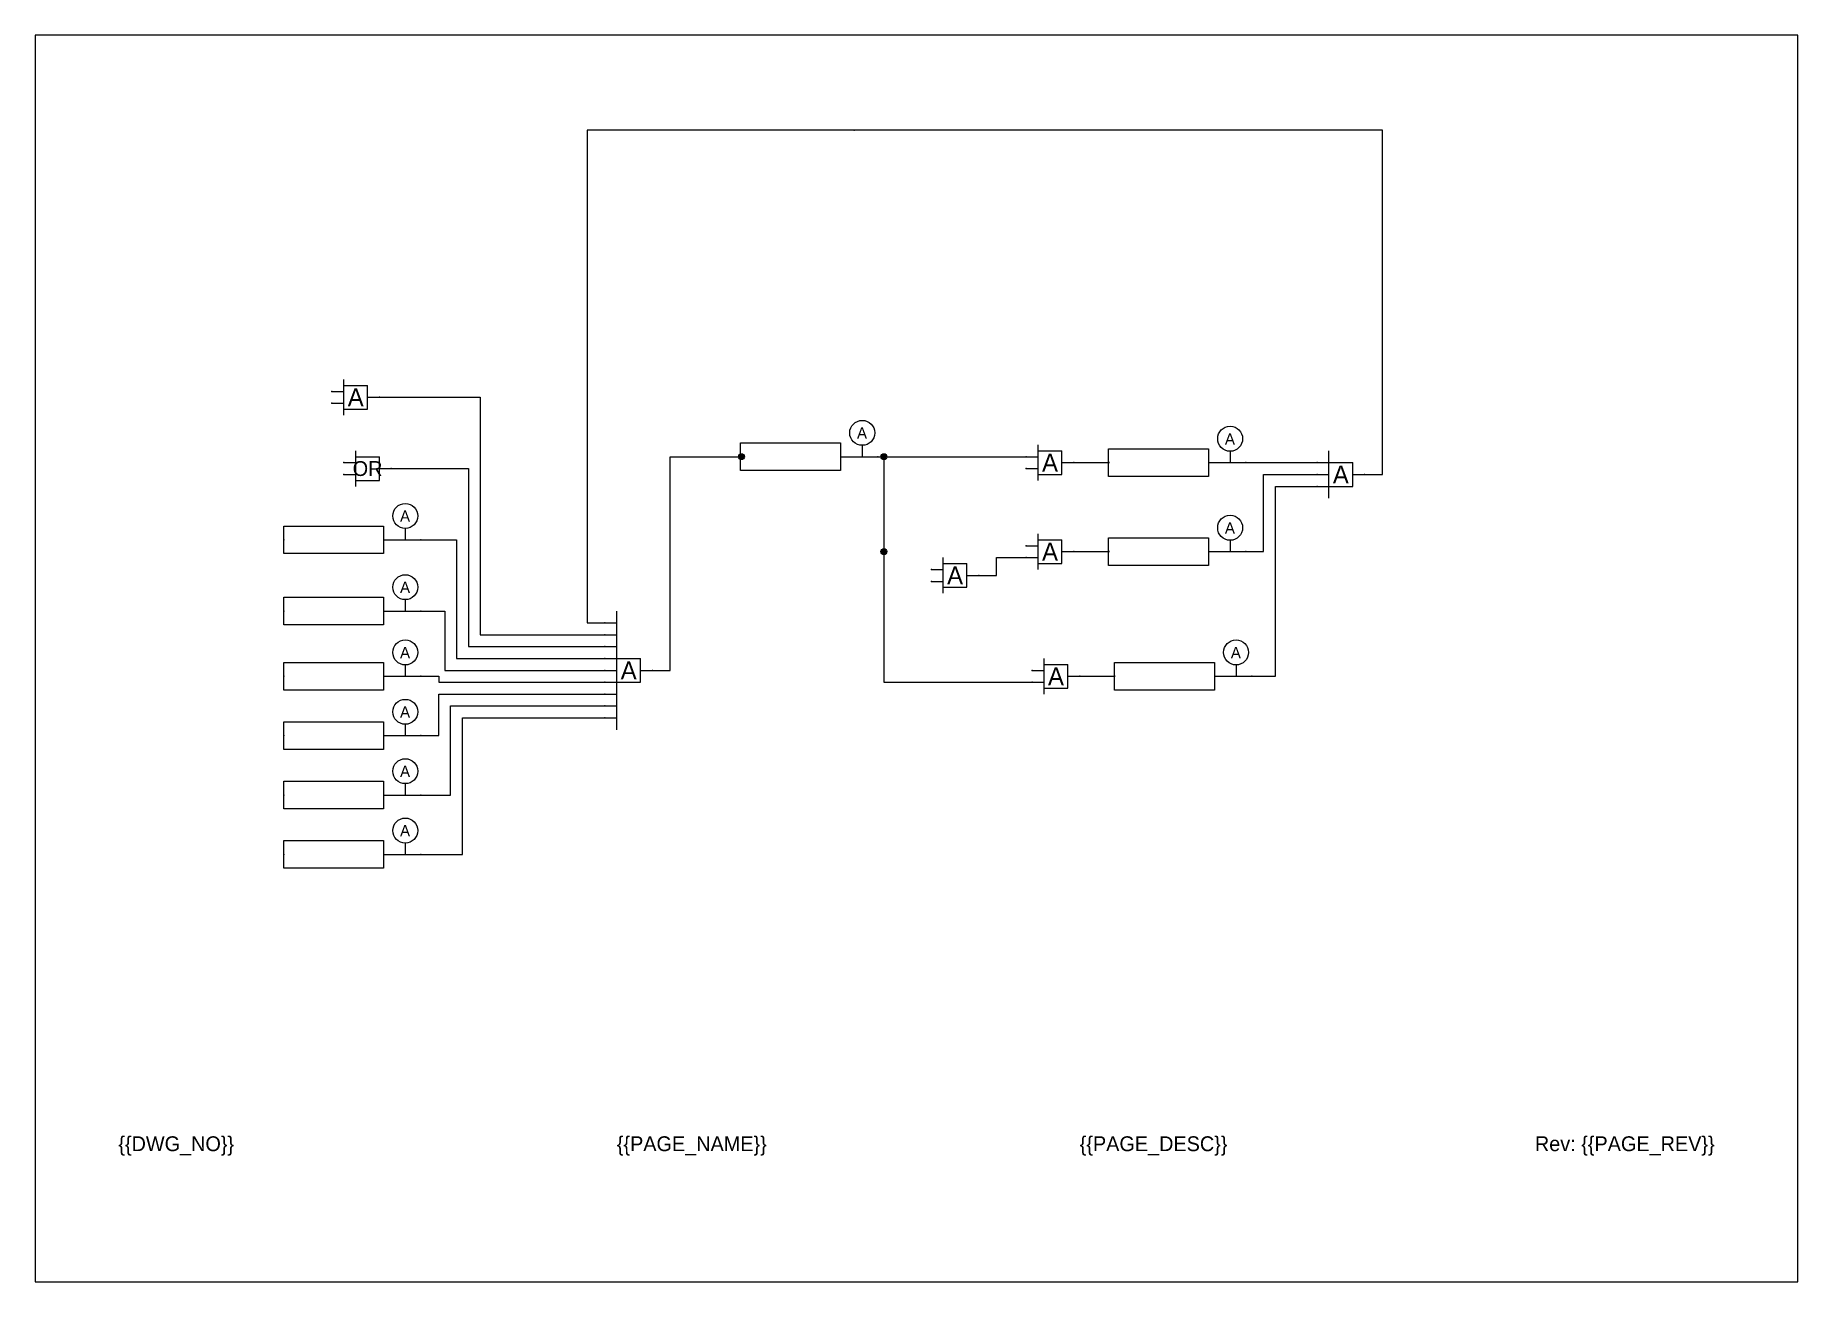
# Paper-space layout 'Layout1' of a CAD drawing. Header units: millimetres. Extents: x 0 to 297, y 0 to 210.
import ezdxf
from ezdxf.enums import TextEntityAlignment as Align

# ---------------------------------------------------------------- set-up
doc = ezdxf.new("R2010")
doc.units = ezdxf.units.MM
for name, color, linetype in [('LD_FRAME', 7, 'Continuous'), ('LD_FRAME_TEXT', 8, 'Continuous'), ('LD_PORT_IN0_LOGIC', 7, 'Continuous'), ('LD_PORT_IN0_MULTI', 7, 'Continuous'), ('LD_PORT_IN1_LOGIC', 80, 'Continuous'), ('LD_PORT_OUT0_LOGIC', 7, 'Continuous'), ('LD_PORT_OUT0_MULTI', 7, 'Continuous'), ('LD_SYMBOL', 7, 'Continuous'), ('LD_TEXT', 7, 'Continuous'), ('LD_WIRE', 7, 'Continuous'), ('LD_WIRE_LOGIC', 7, 'CONTINUOUS')]:
    doc.layers.add(name, color=color, linetype=linetype)

# ---------------------------------------------------------------- blocks, each defined once
blk = doc.blocks.new('LD_PAPER_FRAME')
at = {"layer": 'LD_FRAME'}
blk.add_lwpolyline([(0, 0), (297, 0), (297, 210), (0, 210)], close=True, dxfattribs=at)
at = {"layer": 'LD_FRAME_TEXT'}
for tag, p in [('DWG_NO', (14, 22)), ('PAGE_NAME', (98, 22)), ('PAGE_DESC', (176, 22))]:
    blk.add_attdef(tag, p, '', height=2.5, dxfattribs=at)
blk = doc.blocks.new('AND_2')
at = {"layer": 'LD_PORT_IN0_LOGIC'}
blk.add_point((0, 2), dxfattribs=at)
at = {"layer": 'LD_PORT_IN1_LOGIC'}
blk.add_point((0, 4), dxfattribs=at)
at = {"layer": 'LD_PORT_OUT0_LOGIC'}
blk.add_point((8, 3), dxfattribs=at)
at = {"layer": 'LD_SYMBOL'}
for p, q in [((2, 0), (2, 6)), ((0, 4), (2, 4)), ((2, 5), (6, 5)), ((6, 1), (6, 5)), ((6, 3), (8, 3)), ((0, 2), (2, 2)), ((2, 1), (6, 1))]:
    blk.add_line(p, q, dxfattribs=at)
at = {"layer": 'LD_TEXT'}
blk.add_attdef('STATIC_LABEL0', text='', height=3, dxfattribs=at).set_placement((4, 3), align=Align.MIDDLE_CENTER)
for tag, p, height in [('SYM', (2.15, -0.38), 0.85), ('LABEL0', (2.2, 1.2), 0.72)]:
    blk.add_attdef(tag, p, '', height=height, dxfattribs=at)
blk = doc.blocks.new('OR_2')
at = {"layer": 'LD_PORT_IN0_LOGIC'}
blk.add_point((0, 2), dxfattribs=at)
at = {"layer": 'LD_PORT_IN1_LOGIC'}
blk.add_point((0, 4), dxfattribs=at)
at = {"layer": 'LD_PORT_OUT0_LOGIC'}
blk.add_point((8, 3), dxfattribs=at)
at = {"layer": 'LD_SYMBOL'}
for p, q in [((2, 0), (2, 6)), ((0, 4), (2, 4)), ((2, 5), (6, 5)), ((6, 1), (6, 5)), ((6, 3), (8, 3)), ((0, 2), (2, 2)), ((2, 1), (6, 1))]:
    blk.add_line(p, q, dxfattribs=at)
at = {"layer": 'LD_TEXT'}
blk.add_attdef('STATIC_LABEL0', text='', height=2.5, dxfattribs=at).set_placement((4, 3), align=Align.MIDDLE_CENTER)
for tag, p, height in [('SYM', (2.15, -0.38), 0.85), ('LABEL0', (2.2, 1.2), 0.72)]:
    blk.add_attdef(tag, p, '', height=height, dxfattribs=at)
blk = doc.blocks.new('ALARM1')
at = {"layer": 'LD_PORT_IN1_LOGIC'}
blk.add_point((-55, 0), dxfattribs=at)
at = {"layer": 'LD_PORT_OUT0_LOGIC'}
blk.add_point((0, 0), dxfattribs=at)
at = {"layer": 'LD_SYMBOL'}
for p, q in [((-15, 0), (0, 0)), ((-6.29, 4.55), (-6.29, 0))]:
    blk.add_line(p, q, dxfattribs=at)
blk.add_lwpolyline([(-55, 5.5), (-15, 5.5), (-15, -5.5), (-55, -5.5)], close=True, dxfattribs=at)
blk.add_circle((-6.29, 9.55), 5, dxfattribs=at)
at = {"layer": 'LD_TEXT'}
for tag, p, height in [('LABEL0', (-55.03, 6.51), 2.54), ('STATIC_LABEL0', (-8.38, 7.25), 4.49), ('LABEL1', (-51.65, 1.31), 2.54), ('SYM', (-54.16, -6.74), 0.65), ('LABEL2', (-51.65, -3.49), 2.54)]:
    blk.add_attdef(tag, p, '', height=height, dxfattribs=at)
blk = doc.blocks.new('AND_3')
at = {"layer": 'LD_PORT_IN0_LOGIC'}
blk.add_point((0, 2), dxfattribs=at)
at = {"layer": 'LD_PORT_IN1_LOGIC'}
blk.add_point((0, 4), dxfattribs=at)
at = {"layer": 'LD_PORT_IN2_LOGIC'}
blk.add_point((0, 6), dxfattribs=at)
at = {"layer": 'LD_PORT_OUT0_LOGIC'}
blk.add_point((8, 4), dxfattribs=at)
at = {"layer": 'LD_SYMBOL'}
for p, q in [((0, 6), (2, 6)), ((2, 0), (2, 8)), ((2, 6), (6, 6)), ((6, 2), (6, 6)), ((0, 4), (2, 4)), ((6, 4), (8, 4)), ((0, 2), (2, 2)), ((2, 2), (6, 2))]:
    blk.add_line(p, q, dxfattribs=at)
at = {"layer": 'LD_TEXT'}
blk.add_attdef('STATIC_LABEL0', text='', height=3, dxfattribs=at).set_placement((4, 4), align=Align.MIDDLE_CENTER)
for tag, p, height in [('SYM', (2.15, -0.38), 0.85), ('LABEL0', (2.2, 2.2), 0.72)]:
    blk.add_attdef(tag, p, '', height=height, dxfattribs=at)
blk = doc.blocks.new('LD_CHECKPOINT')
at = {"layer": 'LD_PORT_IN0_MULTI'}
blk.add_point((0, 0), dxfattribs=at)
at = {"layer": 'LD_PORT_OUT0_MULTI'}
blk.add_point((0, 0), dxfattribs=at)
at = {"layer": 'LD_TEXT'}
blk.add_attdef('SYM', (0.25, 0.35), '', height=0.28, dxfattribs=at)
blk = doc.blocks.new('AND_9')
at = {"layer": 'LD_PORT_IN0_LOGIC'}
blk.add_point((0, 2), dxfattribs=at)
at = {"layer": 'LD_PORT_IN1_LOGIC'}
blk.add_point((0, 4), dxfattribs=at)
at = {"layer": 'LD_PORT_IN2_LOGIC'}
blk.add_point((0, 6), dxfattribs=at)
at = {"layer": 'LD_PORT_IN3_LOGIC'}
blk.add_point((0, 8), dxfattribs=at)
at = {"layer": 'LD_PORT_IN4_LOGIC'}
blk.add_point((0, 10), dxfattribs=at)
at = {"layer": 'LD_PORT_IN5_LOGIC'}
blk.add_point((0, 12), dxfattribs=at)
at = {"layer": 'LD_PORT_IN6_LOGIC'}
blk.add_point((0, 14), dxfattribs=at)
at = {"layer": 'LD_PORT_IN7_LOGIC'}
blk.add_point((0, 16), dxfattribs=at)
at = {"layer": 'LD_PORT_IN8_LOGIC'}
blk.add_point((0, 18), dxfattribs=at)
at = {"layer": 'LD_PORT_OUT0_LOGIC'}
blk.add_point((8, 10), dxfattribs=at)
at = {"layer": 'LD_SYMBOL'}
for p, q in [((0, 18), (2, 18)), ((2, 0), (2, 20)), ((0, 16), (2, 16)), ((0, 14), (2, 14)), ((0, 12), (2, 12)), ((2, 12), (6, 12)), ((6, 8), (6, 12)), ((0, 10), (2, 10)), ((6, 10), (8, 10)), ((0, 8), (2, 8)), ((0, 6), (2, 6)), ((2, 8), (6, 8)), ((0, 4), (2, 4)), ((0, 2), (2, 2))]:
    blk.add_line(p, q, dxfattribs=at)
at = {"layer": 'LD_TEXT'}
blk.add_attdef('STATIC_LABEL0', text='', height=3, dxfattribs=at).set_placement((4, 10), align=Align.MIDDLE_CENTER)
for tag, p, height in [('LABEL0', (2.2, 8.2), 0.72), ('SYM', (2.15, -0.38), 0.85)]:
    blk.add_attdef(tag, p, '', height=height, dxfattribs=at)

psp = doc.layouts.get("Layout1")

# ---------------------------------------------------------------- hatches: boundary and pattern name
at = {"layer": 'LD_WIRE'}
h = psp.add_hatch(color=7, dxfattribs=at)
h.dxf.hatch_style = 1
edge = h.paths.add_edge_path()
edge.add_arc((119, 139), 0.5, 0, 360)
h = psp.add_hatch(color=7, dxfattribs=at)
h.dxf.hatch_style = 1
edge = h.paths.add_edge_path()
edge.add_arc((143, 139), 0.5, 0, 360)
h = psp.add_hatch(color=7, dxfattribs=at)
h.dxf.hatch_style = 1
edge = h.paths.add_edge_path()
edge.add_arc((143, 123), 0.5, 0, 360)

# ---------------------------------------------------------------- linework, layer by layer
at = {"layer": 'LD_WIRE', "color": 7}
for centre in [(119, 139), (143, 139), (143, 123)]:
    psp.add_circle(centre, 0.5, dxfattribs=at)
at = {"layer": 'LD_WIRE_LOGIC', "linetype": 'CONTINUOUS'}
for points in [[(138, 194), (93, 194), (93, 111), (96, 111)], [(224, 136), (227, 136), (227, 194), (138, 194)], [(58, 149), (75, 149), (75, 109), (96, 109)], [(60, 137), (73, 137), (73, 107), (96, 107)], [(104, 103), (107, 103), (107, 139), (118.86, 139)], [(142, 139), (143, 139), (143, 101), (167, 101), (168, 101)], [(143, 139), (166, 139), (167, 139)], [(175, 138), (181, 138), (180.86, 138)], [(204, 138), (215, 138), (216, 138)], [(204, 123), (207, 123), (207, 136), (215, 136), (216, 136)], [(205, 102), (209, 102), (209, 134), (215, 134), (216, 134)], [(65, 125), (71, 125), (71, 105), (96, 105)], [(159, 119), (162, 119), (162, 122), (167, 122)], [(175, 123), (181, 123), (180.86, 123)], [(65, 113), (69, 113), (69, 103), (96, 103)], [(65, 102), (68, 102), (68, 101), (96, 101)], [(176, 102), (182, 102), (181.86, 102)], [(65, 92), (68, 92), (68, 99), (96, 99)], [(65, 82), (70, 82), (70, 97), (96, 97)], [(65, 72), (72, 72), (72, 95), (96, 95)]]:
    psp.add_lwpolyline(points, dxfattribs=at)

# ---------------------------------------------------------------- block references
ref = psp.add_blockref('LD_PAPER_FRAME', (0, 0))
ref.add_attrib('DWG_NO', '{{DWG_NO}}', (14, 22), dxfattribs={"layer": 'LD_FRAME_TEXT', "height": 2.5})
ref.add_attrib('PAGE_NAME', '{{PAGE_NAME}}', (98, 22), dxfattribs={"layer": 'LD_FRAME_TEXT', "height": 2.5})
ref.add_attrib('PAGE_DESC', '{{PAGE_DESC}}', (176, 22), dxfattribs={"layer": 'LD_FRAME_TEXT', "height": 2.5})
ref.add_attrib('PAGE_REV', 'Rev: {{PAGE_REV}}', dxfattribs={"layer": 'LD_FRAME_TEXT', "height": 2.5}).set_placement((283, 22), align=Align.RIGHT)
psp.add_blockref('LD_CHECKPOINT', (138, 194))
ref = psp.add_blockref('AND_2', (50, 146))
ref.add_attrib('STATIC_LABEL0', 'A', dxfattribs={"layer": 'LD_TEXT', "height": 3}).set_placement((54, 149), align=Align.MIDDLE_CENTER)
at = {"xscale": 0.42064511630977813, "yscale": 0.42064511630977813, "zscale": 0.42064511630977813}
for p in [(142, 139), (204, 138), (65, 125), (204, 123), (65, 113), (65, 102), (205, 102), (65, 92), (65, 82), (65, 72)]:
    psp.add_blockref('ALARM1', p, dxfattribs=at).add_auto_attribs({'STATIC_LABEL0': 'A'})
ref = psp.add_blockref('OR_2', (52, 134))
ref.add_attrib('STATIC_LABEL0', 'OR', dxfattribs={"layer": 'LD_TEXT', "height": 2.5}).set_placement((56, 137), align=Align.MIDDLE_CENTER)
ref = psp.add_blockref('AND_2', (167, 135))
ref.add_attrib('STATIC_LABEL0', 'A', dxfattribs={"layer": 'LD_TEXT', "height": 3}).set_placement((171, 138), align=Align.MIDDLE_CENTER)
ref = psp.add_blockref('AND_3', (216, 132))
ref.add_attrib('STATIC_LABEL0', 'A', dxfattribs={"layer": 'LD_TEXT', "height": 3}).set_placement((220, 136), align=Align.MIDDLE_CENTER)
ref = psp.add_blockref('AND_2', (167, 120))
ref.add_attrib('STATIC_LABEL0', 'A', dxfattribs={"layer": 'LD_TEXT', "height": 3}).set_placement((171, 123), align=Align.MIDDLE_CENTER)
ref = psp.add_blockref('AND_2', (151, 116))
ref.add_attrib('STATIC_LABEL0', 'A', dxfattribs={"layer": 'LD_TEXT', "height": 3}).set_placement((155, 119), align=Align.MIDDLE_CENTER)
ref = psp.add_blockref('AND_9', (96, 93))
ref.add_attrib('STATIC_LABEL0', 'A', dxfattribs={"layer": 'LD_TEXT', "height": 3}).set_placement((100, 103), align=Align.MIDDLE_CENTER)
ref = psp.add_blockref('AND_2', (168, 99))
ref.add_attrib('STATIC_LABEL0', 'A', dxfattribs={"layer": 'LD_TEXT', "height": 3}).set_placement((172, 102), align=Align.MIDDLE_CENTER)

doc.saveas('drawing.dxf')
